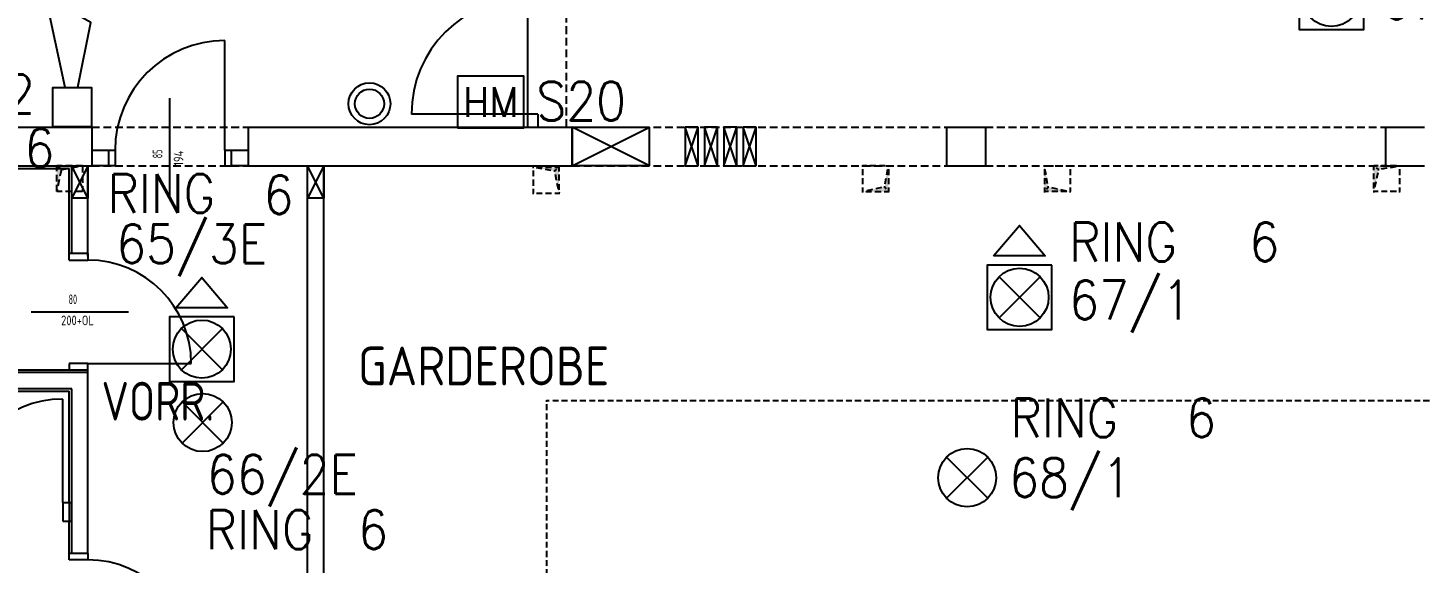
# Model space of a CAD drawing. Extents: x -1029 to 10077, y -1395 to 3524.
# Drawn here: x 566 to 1645, y 313 to 727 of the extents above; entities that cross this region are included whole.
import ezdxf
from ezdxf.enums import TextEntityAlignment as Align

# ---------------------------------------------------------------- set-up
doc = ezdxf.new("R2010")
doc.units = 0
doc.header["$LTSCALE"] = 60
doc.header["$MEASUREMENT"] = 0
for name, pattern in [('X$0$ACHSE', [0.115, 0, -0.04, 0.075, 0]), ('X$0$GESTRICHELT2', [0.13125, 0.0875, -0.04375]), ('X$0$STRICH_2_1MM', [0.15, 0.1, -0.05])]:
    doc.linetypes.add(name, pattern=pattern)
doc.layers.get('0').update_dxf_attribs({"linetype": 'CONTINUOUS'})
for name, color, linetype in [('SECO-BRAND', 240, 'CONTINUOUS'), ('SECO-BRAND_LOOP', 81, 'CONTINUOUS'), ('X$0$2A_AUSSP1', 7, 'CONTINUOUS')]:
    doc.layers.add(name, color=color, linetype=linetype)
doc.styles.add('ROMANS', font='romans.shx', dxfattribs={"width": 0.9})
doc.styles.add('SMALL', font='ISO.SHX', dxfattribs={"height": 12.5})

# ---------------------------------------------------------------- blocks, each defined once
blk = doc.blocks.new('SecoS-magnet')
blk.add_lwpolyline([(-0.256, -0.2), (0.256, -0.2), (0.256, 0.2), (-0.256, 0.2)], close=True)
at = {"color": 82, "style": 'ROMANS', "width": 0.95}
blk.add_text('HM', height=0.23, dxfattribs=at).set_placement((0, 0), align=Align.MIDDLE_CENTER)
at = {"style": 'ROMANS', "width": 0.9, "flags": 1}
for tag, p in [('PRODUKT_1', (-0.378, -0.146)), ('PRODUKT_2', (-0.378, -0.596)), ('TECHNIK', (-0.378, -1.049)), ('SECOPOS', (-0.378, -1.51))]:
    blk.add_attdef(tag, text='', height=0.3, dxfattribs=at).set_placement(p, align=Align.RIGHT)
at = {"color": 81, "style": 'ROMANS', "width": 0.9}
for tag, p in [('MELDERNUMMER', (0.278, -0.123)), ('LINE_1', (0.278, -0.572)), ('LINE_2', (0.278, -1.023)), ('ZUSATZTEXT', (0.278, -1.468))]:
    blk.add_attdef(tag, p, '', height=0.3, dxfattribs=at)
at = {"layer": 'SECO-BRAND_LOOP', "color": 7, "style": 'ROMANS', "width": 0.8}
for tag, p, flags in [('RING', (0.278, 0.325), 9), ('RINGNUMMER', (1.242, 0.325), 1)]:
    blk.add_attdef(tag, p, '', height=0.3, dxfattribs=dict(at, flags=flags))
blk = doc.blocks.new('SecoS-sirene')
blk.add_lwpolyline([(0.044, 0.307), (0.144, 0.807), (-0.206, 1.007), (-0.056, 0.307)])
blk.add_lwpolyline([(0.15, 0), (-0.15, 0), (-0.15, 0.306), (0.15, 0.306)], close=True)
at = {"color": 81, "style": 'ROMANS', "width": 0.9}
for tag, p in [('MELDERNUMMER', (0.33, 0.038)), ('LINE_1', (0.33, -0.41)), ('LINE_2', (0.33, -0.861)), ('ZUSATZTEXT', (0.33, -1.307))]:
    blk.add_attdef(tag, p, '', height=0.3, dxfattribs=at)
at = {"style": 'ROMANS', "width": 0.9, "flags": 1}
for tag, p in [('PRODUKT_1', (-0.344, 0.022)), ('PRODUKT_2', (-0.344, -0.428)), ('TECHNIK', (-0.344, -0.88)), ('SECOPOS', (-0.344, -1.342))]:
    blk.add_attdef(tag, text='', height=0.3, dxfattribs=at).set_placement(p, align=Align.RIGHT)
at = {"layer": 'SECO-BRAND_LOOP', "color": 7, "style": 'ROMANS', "width": 0.8}
for tag, p, flags in [('RING', (0.33, 0.487), 9), ('RINGNUMMER', (1.294, 0.487), 1)]:
    blk.add_attdef(tag, p, '', height=0.3, dxfattribs=dict(at, flags=flags))
blk = doc.blocks.new('SecoS-torschliesser')
for radius in [0.162, 0.113]:
    blk.add_circle((0, 0), radius)
at = {"style": 'ROMANS', "width": 0.9, "flags": 1}
for tag, p in [('PRODUKT_1', (-0.328, -0.13)), ('PRODUKT_2', (-0.328, -0.58)), ('TECHNIK', (-0.328, -1.033)), ('SECOPOS', (-0.328, -1.495))]:
    blk.add_attdef(tag, text='', height=0.3, dxfattribs=at).set_placement(p, align=Align.RIGHT)
at = {"color": 81, "style": 'ROMANS', "width": 0.9}
for tag, p in [('MELDERNUMMER', (0.195, -0.142)), ('LINE_1', (0.195, -0.59)), ('LINE_2', (0.195, -1.042)), ('ZUSATZTEXT', (0.195, -1.487))]:
    blk.add_attdef(tag, p, '', height=0.3, dxfattribs=at)
at = {"layer": 'SECO-BRAND_LOOP', "color": 7, "style": 'ROMANS', "width": 0.8}
for tag, p, flags in [('RING', (0.195, 0.307), 9), ('RINGNUMMER', (1.159, 0.307), 1)]:
    blk.add_attdef(tag, p, '', height=0.3, dxfattribs=dict(at, flags=flags))
blk = doc.blocks.new('SecoS-opt')
for p, q in [((0.159, 0.159), (-0.159, -0.159)), ((-0.159, 0.159), (0.159, -0.159))]:
    blk.add_line(p, q)
blk.add_circle((0, 0), 0.225)
at = {"style": 'ROMANS', "width": 0.9, "flags": 1}
for tag, p in [('PRODUKT_1', (-0.344, -0.147)), ('PRODUKT_2', (-0.344, -0.597)), ('TECHNIK', (-0.344, -1.049)), ('SECOPOS', (-0.344, -1.511))]:
    blk.add_attdef(tag, text='', height=0.3, dxfattribs=at).set_placement(p, align=Align.RIGHT)
at = {"color": 81, "style": 'ROMANS', "width": 0.9}
for tag, p in [('MELDERNUMMER', (0.33, -0.131)), ('LINE_1', (0.33, -0.989)), ('LINE_2', (0.33, -1.441)), ('ZUSATZTEXT', (0.33, -1.886))]:
    blk.add_attdef(tag, p, '', height=0.3, dxfattribs=at)
at = {"layer": 'SECO-BRAND_LOOP', "color": 7, "style": 'ROMANS', "width": 0.8, "flags": 8}
blk.add_attdef('RING', (0.33, -0.579), '', height=0.3, dxfattribs=at)
at = {"layer": 'SECO-BRAND_LOOP', "color": 7, "style": 'ROMANS', "width": 0.8}
blk.add_attdef('RINGNUMMER', (1.294, -0.579), '', height=0.3, dxfattribs=at)
blk = doc.blocks.new('SecoS-opt zwdi')
for p, q in [((0.159, 0.159), (-0.159, -0.159)), ((-0.159, 0.159), (0.159, -0.159))]:
    blk.add_line(p, q)
for points in [[(-0.201, 0.32), (-0.001, 0.555), (0.199, 0.32)], [(0.25, 0.25), (-0.25, 0.25), (-0.25, -0.25), (0.25, -0.25)]]:
    blk.add_lwpolyline(points, close=True)
blk.add_circle((0, 0), 0.225)
at = {"style": 'ROMANS', "width": 0.9, "flags": 1}
for tag, p in [('PRODUKT_1', (-0.344, -0.147)), ('PRODUKT_2', (-0.344, -0.597)), ('TECHNIK', (-0.344, -1.049)), ('SECOPOS', (-0.344, -1.511))]:
    blk.add_attdef(tag, text='', height=0.3, dxfattribs=at).set_placement(p, align=Align.RIGHT)
at = {"color": 81, "style": 'ROMANS', "width": 0.9}
for tag, p in [('MELDERNUMMER', (0.33, -0.131)), ('LINE_1', (0.33, -0.579)), ('LINE_2', (0.33, -1.031)), ('ZUSATZTEXT', (0.33, -1.476))]:
    blk.add_attdef(tag, p, '', height=0.3, dxfattribs=at)
at = {"layer": 'SECO-BRAND_LOOP', "color": 7, "style": 'ROMANS', "width": 0.8, "flags": 8}
blk.add_attdef('RING', (0.33, 0.317), '', height=0.3, dxfattribs=at)
at = {"layer": 'SECO-BRAND_LOOP', "color": 7, "style": 'ROMANS', "width": 0.8}
blk.add_attdef('RINGNUMMER', (1.294, 0.317), '', height=0.3, dxfattribs=at)

msp = doc.modelspace()

# ---------------------------------------------------------------- hatches: boundary and pattern name
at = {"layer": 'X$0$2A_AUSSP1', "linetype": 'Continuous'}
for points in [[(588.3, 600), (588.3, 620), (591.9, 617.1)], [(588.3, 620), (591.9, 617.1), (608.3, 620)], [(977.3, 618.9), (973.7, 616), (957.3, 618.9)], [(977.3, 598.9), (977.3, 618.9), (973.7, 616)], [(1232.4, 600), (1229.4, 603.6), (1232.4, 620)], [(1353.2, 600), (1356.2, 603.6), (1353.2, 620)], [(1608.3, 600), (1608.3, 620), (1611.9, 617.1)], [(1608.3, 620), (1611.9, 617.1), (1628.3, 620)], [(1212.4, 600), (1232.4, 600), (1229.4, 603.6)], [(1373.2, 600), (1353.2, 600), (1356.2, 603.6)]]:
    msp.add_hatch(color=252, dxfattribs=at).paths.add_polyline_path(points, flags=0)

# ---------------------------------------------------------------- linework, layer by layer
at = {"color": 252, "linetype": 'Continuous'}
for p, q in [((953, 850), (953, 650)), ((718.5, 632), (718.5, 717)), ((676, 596.8), (676, 672.3)), ((961, 660), (863, 660)), ((961, 660), (961, 650)), ((530.5, 650), (615.5, 650)), ((615.5, 650), (615.5, 620)), ((736.5, 650), (987.5, 650)), ((736.5, 650), (736.5, 620)), ((987.5, 650), (1047.5, 650)), ((987.5, 620), (1047.5, 650)), ((1047.5, 620), (987.5, 650)), ((987.5, 650), (987.5, 620)), ((987.5, 620), (987.5, 650)), ((1047.5, 620), (1047.5, 650)), ((1085, 620), (1075, 650)), ((1075, 620), (1085, 650)), ((1085, 650), (1075, 650)), ((1075, 650), (1075, 620)), ((1085, 620), (1085, 650)), ((1100, 650), (1090, 650)), ((1090, 620), (1100, 650)), ((1100, 620), (1090, 650)), ((1090, 650), (1090, 620)), ((1100, 620), (1100, 650)), ((1115, 620), (1105, 650)), ((1105, 620), (1115, 650)), ((1115, 650), (1105, 650)), ((1105, 650), (1105, 620)), ((1115, 620), (1115, 650)), ((1130, 650), (1120, 650)), ((1120, 650), (1120, 620)), ((1120, 620), (1130, 650)), ((1130, 620), (1120, 650)), ((1130, 620), (1130, 650)), ((1277.5, 650), (1277.5, 620)), ((1277.5, 650), (1307.5, 650)), ((1307.5, 650), (1307.5, 620)), ((1617.5, 650), (1647.5, 650)), ((1617.5, 650), (1617.5, 620)), ((615.5, 632), (628.5, 632)), ((628.5, 632), (628.5, 620)), ((628.5, 632), (633.5, 632)), ((633.5, 632), (633.5, 620)), ((718.5, 632), (723.5, 632)), ((718.5, 632), (718.5, 620)), ((723.5, 632), (723.5, 620)), ((723.5, 632), (736.5, 632)), ((373.5, 618), (598, 618)), ((530.5, 620), (615.5, 620)), ((598, 547), (598, 618)), ((600, 552), (600, 620)), ((600, 595), (600, 620)), ((612.5, 595), (600, 620)), ((612.5, 620), (600, 595)), ((600, 620), (612.5, 620)), ((612.5, 550), (612.5, 620)), ((612.5, 620), (612.5, 595)), ((628.5, 620), (615.5, 620)), ((633.5, 620), (628.5, 620)), ((718.5, 620), (723.5, 620)), ((736.5, 620), (723.5, 620)), ((736.5, 620), (987.5, 620)), ((782.6, 210.5), (782.6, 620)), ((795.1, 595), (782.6, 620)), ((795.1, 620), (782.6, 595)), ((782.6, 595), (782.6, 620)), ((782.6, 620), (795.1, 620)), ((795.1, 230), (795.1, 620)), ((795.1, 620), (795.1, 595)), ((1047.5, 620), (987.5, 620)), ((1075, 620), (1085, 620)), ((1090, 620), (1100, 620)), ((1105, 620), (1115, 620)), ((1120, 620), (1130, 620)), ((1277.5, 620), (1307.5, 620)), ((1617.5, 620), (1647.5, 620)), ((612.5, 595), (600, 595)), ((795.1, 595), (782.6, 595)), ((612.5, 552), (598, 552)), ((612.5, 552), (612.5, 547)), ((598, 547), (612.5, 547)), ((568.5, 507), (644, 507)), ((612.5, 467), (598, 467)), ((598, 467), (598, 462)), ((612.5, 467), (692.5, 467)), ((612.5, 460), (612.5, 467)), ((612.5, 460), (371.5, 460)), ((373.5, 462), (612.5, 462)), ((612.5, 320), (612.5, 460)), ((600, 447.5), (371.5, 447.5)), ((373.5, 445.5), (598, 445.5)), ((598, 359.5), (598, 445.5)), ((600, 320), (600, 447.5)), ((593, 359.5), (593, 439.5)), ((593, 359.5), (593, 345)), ((593, 359.5), (600, 359.5)), ((598, 359.5), (598, 345)), ((593, 345), (600, 345)), ((598, 315), (598, 345)), ((612.5, 320), (598, 320)), ((612.5, 315), (598, 315)), ((612.5, 320), (612.5, 315))]:
    msp.add_line(p, q, dxfattribs=at)
at = {"color": 252, "linetype": 'X$0$STRICH_2_1MM'}
for p, q in [((953, 850), (953, 650)), ((983, 650), (983, 850)), ((615.5, 650), (736.5, 650)), ((987.5, 650), (1277.5, 650)), ((1307.5, 650), (1617.5, 650)), ((615.5, 620), (736.5, 620)), ((987.5, 620), (1277.5, 620)), ((1307.5, 620), (1617.5, 620))]:
    msp.add_line(p, q, dxfattribs=at)
at = {"color": 252, "linetype": 'X$0$GESTRICHELT2'}
for p, q in [((588.3, 600), (588.3, 620)), ((588.3, 600), (588.3, 620)), ((588.3, 620), (591.9, 617.1)), ((588.3, 620), (591.9, 617.1)), ((608.3, 620), (588.3, 620)), ((591.9, 617.1), (588.3, 600)), ((591.9, 617.1), (608.3, 620)), ((608.3, 620), (608.3, 600)), ((608.3, 600), (588.3, 600))]:
    msp.add_line(p, q, dxfattribs=at)
at = {"color": 252, "linetype": 'X$0$ACHSE'}
for p, q in [((957.3, 618.9), (957.3, 598.9)), ((973.7, 616), (957.3, 618.9)), ((957.3, 618.9), (977.3, 618.9)), ((977.3, 618.9), (973.7, 616)), ((977.3, 618.9), (973.7, 616)), ((973.7, 616), (977.3, 598.9)), ((977.3, 598.9), (977.3, 618.9)), ((977.3, 598.9), (977.3, 618.9)), ((1212.4, 620), (1212.4, 600)), ((1232.4, 620), (1212.4, 620)), ((1229.4, 603.6), (1232.4, 620)), ((1232.4, 620), (1232.4, 600)), ((1356.2, 603.6), (1353.2, 620)), ((1353.2, 620), (1353.2, 600)), ((1353.2, 620), (1373.2, 620)), ((1373.2, 620), (1373.2, 600)), ((1608.3, 600), (1608.3, 620)), ((1608.3, 600), (1608.3, 620)), ((1608.3, 620), (1611.9, 617.1)), ((1608.3, 620), (1611.9, 617.1)), ((1628.3, 620), (1608.3, 620)), ((1611.9, 617.1), (1608.3, 600)), ((1611.9, 617.1), (1628.3, 620)), ((1628.3, 620), (1628.3, 600)), ((957.3, 598.9), (977.3, 598.9)), ((1229.4, 603.6), (1212.4, 600)), ((1212.4, 600), (1232.4, 600)), ((1212.4, 600), (1232.4, 600)), ((1232.4, 600), (1229.4, 603.6)), ((1232.4, 600), (1229.4, 603.6)), ((1353.2, 600), (1356.2, 603.6)), ((1353.2, 600), (1356.2, 603.6)), ((1373.2, 600), (1353.2, 600)), ((1373.2, 600), (1353.2, 600)), ((1356.2, 603.6), (1373.2, 600)), ((1628.3, 600), (1608.3, 600)), ((4430, 438), (967.5, 438)), ((967.5, 438), (967.5, 230))]:
    msp.add_line(p, q, dxfattribs=at)
at = {"color": 252, "linetype": 'Continuous'}
for centre, radius, start, end in [((953, 660), 90, 90, 180), ((718.5, 632), 85, 90, 180), ((612.5, 467), 80, 0, 90), ((593, 359.5), 80, 90, 180), ((612.5, 235), 80, 0, 90)]:
    msp.add_arc(centre, radius, start, end, dxfattribs=at)

# ---------------------------------------------------------------- block references
at = {"layer": 'SECO-BRAND'}
ref = msp.add_blockref('SecoS-opt zwdi', (1575.5, 750.4), dxfattribs=dict(at, xscale=100, yscale=100, zscale=100))
ref.add_attrib('MELDERNUMMER', '67/2', (1613.9, 733.3), dxfattribs={"layer": '0', "color": 81, "height": 30, "style": 'ROMANS', "width": 0.9})
ref.add_attrib('RINGNUMMER', '6', (1753.4, 778.2), dxfattribs={"layer": 'SECO-BRAND_LOOP', "color": 7, "height": 30, "style": 'ROMANS', "width": 0.9})
ref.add_attrib('RING', 'RING', (1614, 778.2), dxfattribs={"layer": 'SECO-BRAND_LOOP', "color": 7, "height": 30, "style": 'ROMANS', "width": 0.9, "flags": 8})
ref = msp.add_blockref('SecoS-sirene', (600.3, 650.1), dxfattribs=dict(at, xscale=100, yscale=100, zscale=100))
ref.add_attrib('MELDERNUMMER', 'S2', (525.2, 660.6), dxfattribs={"layer": '0', "color": 81, "height": 30, "style": 'ROMANS', "width": 0.9})
at = {"layer": 'SECO-BRAND', "xscale": 100, "yscale": 100, "zscale": 100}
msp.add_blockref('SecoS-torschliesser', (830.5, 668), dxfattribs=at)
at = {"layer": 'SECO-BRAND'}
ref = msp.add_blockref('SecoS-magnet', (924.4, 669.3), dxfattribs=dict(at, xscale=100, yscale=100, zscale=100))
ref.add_attrib('MELDERNUMMER', 'S20', (959.8, 655.1), dxfattribs={"layer": '0', "color": 81, "height": 30, "style": 'ROMANS', "width": 0.9})
ref = msp.add_blockref('SecoS-opt zwdi', (516.2, 510.2, 280), dxfattribs=dict(at, xscale=100, yscale=100, zscale=100))
ref.add_attrib('MELDERNUMMER', '65/2', (457, 575.8, -27720), dxfattribs={"layer": '0', "color": 81, "height": 30, "style": 'ROMANS', "width": 0.9})
ref.add_attrib('RINGNUMMER', '6', (563.3, 618.7, -27720), dxfattribs={"layer": 'SECO-BRAND_LOOP', "color": 7, "height": 30, "style": 'ROMANS', "width": 0.9})
ref.add_attrib('RING', 'RING', (443.3, 619.7, -27720), dxfattribs={"layer": 'SECO-BRAND_LOOP', "color": 7, "height": 30, "style": 'ROMANS', "width": 0.9, "flags": 8})
ref = msp.add_blockref('SecoS-opt zwdi', (700.7, 478.1, 280), dxfattribs=dict(at, xscale=100, yscale=100, zscale=100))
ref.add_attrib('MELDERNUMMER', '65/3E', (634.4, 544.6, -27720), dxfattribs={"layer": '0', "color": 81, "height": 30, "style": 'ROMANS', "width": 0.9})
ref.add_attrib('RINGNUMMER', '6', (748.5, 582.6, -27720), dxfattribs={"layer": 'SECO-BRAND_LOOP', "color": 7, "height": 30, "style": 'ROMANS', "width": 0.9})
ref.add_attrib('RING', 'RING', (627.6, 583.6, -27720), dxfattribs={"layer": 'SECO-BRAND_LOOP', "color": 7, "height": 30, "style": 'ROMANS', "width": 0.9, "flags": 8})
ref = msp.add_blockref('SecoS-opt zwdi', (1334, 518.2), dxfattribs=dict(at, xscale=100, yscale=100, zscale=100))
ref.add_attrib('MELDERNUMMER', '67/1', (1372.4, 501.1), dxfattribs={"layer": '0', "color": 81, "height": 30, "style": 'ROMANS', "width": 0.9})
ref.add_attrib('RINGNUMMER', '6', (1511.9, 546), dxfattribs={"layer": 'SECO-BRAND_LOOP', "color": 7, "height": 30, "style": 'ROMANS', "width": 0.9})
ref.add_attrib('RING', 'RING', (1372.5, 546), dxfattribs={"layer": 'SECO-BRAND_LOOP', "color": 7, "height": 30, "style": 'ROMANS', "width": 0.9, "flags": 8})
ref = msp.add_blockref('SecoS-opt', (701.3, 421.3, 280), dxfattribs=dict(at, xscale=100, yscale=100, zscale=100))
ref.add_attrib('MELDERNUMMER', '66/2E', (704.6, 366.2, -27720), dxfattribs={"layer": '0', "color": 81, "height": 30, "style": 'ROMANS', "width": 0.9})
ref.add_attrib('RINGNUMMER', '6', (821.7, 323.4, -27720), dxfattribs={"layer": 'SECO-BRAND_LOOP', "color": 7, "height": 30, "style": 'ROMANS', "width": 0.9})
ref.add_attrib('RING', 'RING', (703.7, 323.4, -27720), dxfattribs={"layer": 'SECO-BRAND_LOOP', "color": 7, "height": 30, "style": 'ROMANS', "width": 0.9, "flags": 8})
ref = msp.add_blockref('SecoS-opt', (1293.4, 378.6), dxfattribs=dict(at, xscale=100, yscale=100, zscale=100))
ref.add_attrib('MELDERNUMMER', '68/1', (1325.9, 363.6), dxfattribs={"layer": '0', "color": 81, "height": 30, "style": 'ROMANS', "width": 0.9})
ref.add_attrib('RINGNUMMER', '6', (1463, 409.9), dxfattribs={"layer": 'SECO-BRAND_LOOP', "color": 7, "height": 30, "style": 'ROMANS', "width": 0.9})
ref.add_attrib('RING', 'RING', (1327, 409.9), dxfattribs={"layer": 'SECO-BRAND_LOOP', "color": 7, "height": 30, "style": 'ROMANS', "width": 0.9, "flags": 8})

# ---------------------------------------------------------------- texts
at = {"color": 252, "style": 'SMALL'}
for s, width, p in [('  85', 0.571429, (662.6, 620)), ('194', 0.867857, (678.9, 620))]:
    msp.add_text(s, height=7.5, rotation=90, dxfattribs=dict(at, width=width)).set_placement(p, align=Align.TOP_LEFT)
for s, height, width, p in [('  80', 7.5, 0.596273, (591.7, 520.4)), ('200+OL', 7.5, 0.872269, (591.7, 504.1)), ('GARDEROBE', 30, 0.974603, (821.6, 480.1)), ('VORR.', 30, 0.874286, (623, 452.8))]:
    msp.add_text(s, height=height, dxfattribs=dict(at, width=width)).set_placement(p, align=Align.TOP_LEFT)

doc.saveas('drawing.dxf')
